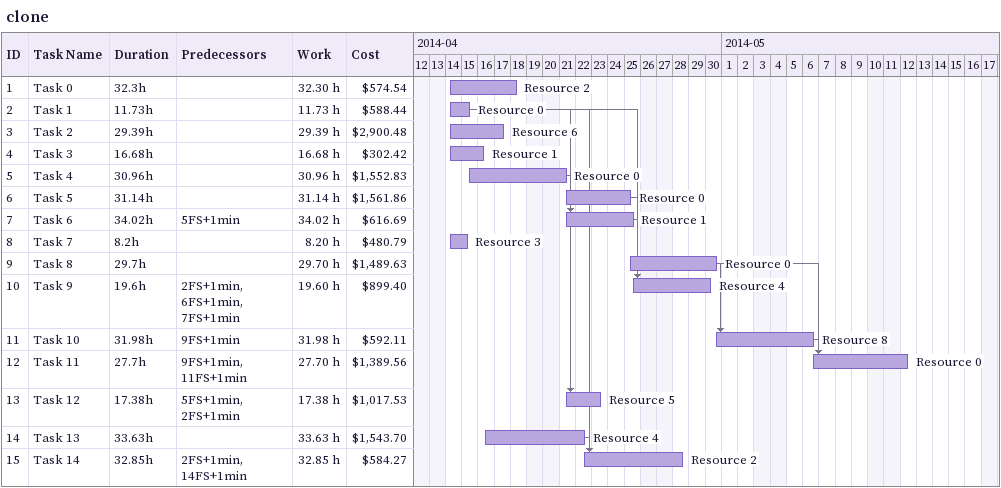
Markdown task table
clone

| ID | Task | Duration | Start | Finish | Predecessors | Resources | Work (h) | Cost ($) |
|---|---|---|---|---|---|---|---|---|
| 1 | Task 0 | 32.3h | 2014-04-14 | 2014-04-18 |  | Resource 2 | 32.30 | 574.54 |
| 2 | Task 1 | 11.73h | 2014-04-14 | 2014-04-15 |  | Resource 0 | 11.73 | 588.44 |
| 3 | Task 2 | 29.39h | 2014-04-14 | 2014-04-17 |  | Resource 6 | 29.39 | 2900.48 |
| 4 | Task 3 | 16.68h | 2014-04-14 | 2014-04-16 |  | Resource 1 | 16.68 | 302.42 |
| 5 | Task 4 | 30.96h | 2014-04-15 | 2014-04-21 |  | Resource 0 | 30.96 | 1552.83 |
| 6 | Task 5 | 31.14h | 2014-04-21 | 2014-04-25 |  | Resource 0 | 31.14 | 1561.86 |
| 7 | Task 6 | 34.02h | 2014-04-21 | 2014-04-25 | 5FS+1min | Resource 1 | 34.02 | 616.69 |
| 8 | Task 7 | 8.2h | 2014-04-14 | 2014-04-15 |  | Resource 3 | 8.20 | 480.79 |
| 9 | Task 8 | 29.7h | 2014-04-25 | 2014-04-30 |  | Resource 0 | 29.70 | 1489.63 |
| 10 | Task 9 | 19.6h | 2014-04-25 | 2014-04-30 | 2FS+1min, 6FS+1min, 7FS+1min | Resource 4 | 19.60 | 899.40 |
| 11 | Task 10 | 31.98h | 2014-04-30 | 2014-05-06 | 9FS+1min | Resource 8 | 31.98 | 592.11 |
| 12 | Task 11 | 27.7h | 2014-05-06 | 2014-05-12 | 9FS+1min, 11FS+1min | Resource 0 | 27.70 | 1389.56 |
| 13 | Task 12 | 17.38h | 2014-04-21 | 2014-04-23 | 5FS+1min, 2FS+1min | Resource 5 | 17.38 | 1017.53 |
| 14 | Task 13 | 33.63h | 2014-04-16 | 2014-04-22 |  | Resource 4 | 33.63 | 1543.70 |
| 15 | Task 14 | 32.85h | 2014-04-22 | 2014-04-28 | 2FS+1min, 14FS+1min | Resource 2 | 32.85 | 584.27 |
